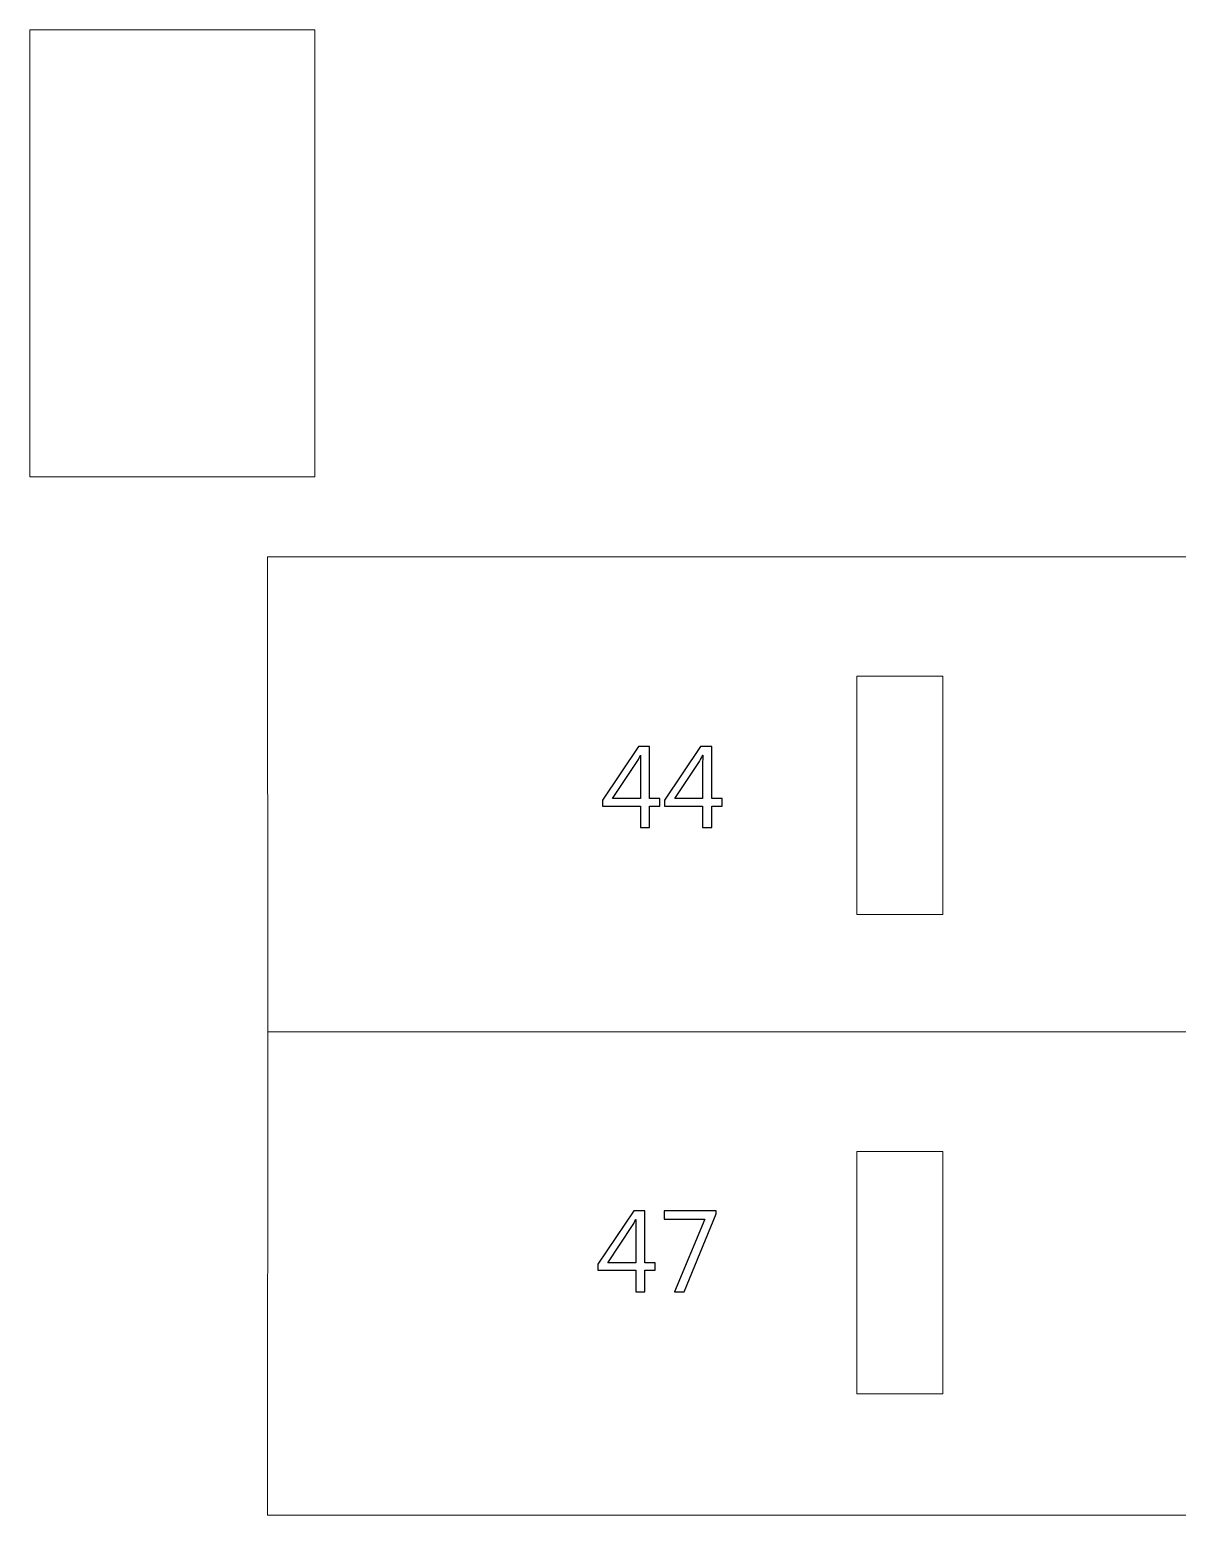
# Model space of a CAD drawing. Header units: centimetres. Extents: x -19.4 to 19.9, y -26.5 to 22.7.
# Drawn here: x -11.27 to -7.06, y -0.95 to 4.5 of the extents above; entities that cross this region are included whole.
import ezdxf

# ---------------------------------------------------------------- set-up
doc = ezdxf.new("R2010")
doc.units = ezdxf.units.CM
doc.header["$MEASUREMENT"] = 0
doc.layers.add('Camada 1', color=7, linetype='Continuous')

msp = doc.modelspace()

# ---------------------------------------------------------------- linework, layer by layer
at = {"layer": 'Camada 1', "color": 7, "lineweight": 9}
for points in [[(-11.26621, 2.85798), (-10.22167, 2.85798), (-10.22167, 4.4954), (-11.26621, 4.4954), (-11.26621, 2.85798)], [(-8.23529, 1.2545), (-7.91997, 1.2545), (-7.91997, 2.12774), (-8.23529, 2.12774), (-8.23529, 1.2545)], [(-8.23529, -0.50132), (-7.91997, -0.50132), (-7.91997, 0.38722), (-8.23529, 0.38722), (-8.23529, -0.50132)]]:
    msp.add_lwpolyline(points, close=True, dxfattribs=at)
for points in [[(-10.39431, 2.56448), (-10.39431, 2.56448), (-1.77243, 2.56448), (-1.77243, 2.56448), (-1.77243, 2.56448), (-1.77243, 2.56448), (-1.45035, 0.82548), (-1.45035, 0.82548), (-1.45035, 0.82548), (-1.45035, 0.82548), (-10.39313, 0.82464), (-10.39313, 0.82464), (-10.39313, 0.82464), (-10.39313, 0.82464), (-10.39431, 2.56448), (-10.39431, 2.56448)], [(-10.39431, -0.94572), (-10.39431, -0.94572), (-1.77243, -0.94572), (-1.77243, -0.94572), (-1.77243, -0.94572), (-1.77243, -0.94572), (-1.45035, 0.82379), (-1.45035, 0.82379), (-1.45035, 0.82379), (-1.45035, 0.82379), (-10.39313, 0.82464), (-10.39313, 0.82464), (-10.39313, 0.82464), (-10.39313, 0.82464), (-10.39431, -0.94572), (-10.39431, -0.94572)]]:
    msp.add_open_spline(points, degree=3, knots=[0, 0, 0, 0, 0.2, 0.2, 0.2, 0.2, 0.4, 0.4, 0.4, 0.4, 0.6, 0.6, 0.6, 0.6, 1, 1, 1, 1], dxfattribs=at)
at = {"layer": 'Camada 1', "color": 7}
for points, knots in [([(-8.95686, 1.65194), (-8.95686, 1.65194), (-8.99496, 1.65194), (-8.99496, 1.65194), (-8.99496, 1.65194), (-8.99496, 1.65194), (-8.99496, 1.5732), (-8.99496, 1.5732), (-8.99496, 1.5732), (-8.99496, 1.5732), (-9.02841, 1.5732), (-9.02841, 1.5732), (-9.02841, 1.5732), (-9.02841, 1.5732), (-9.02841, 1.65194), (-9.02841, 1.65194), (-9.02841, 1.65194), (-9.02841, 1.65194), (-9.16769, 1.65194), (-9.16769, 1.65194), (-9.16769, 1.65194), (-9.16769, 1.65194), (-9.16769, 1.6741), (-9.16769, 1.6741), (-9.16769, 1.6741), (-9.16769, 1.6741), (-9.03582, 1.86954), (-9.03582, 1.86954), (-9.03582, 1.86954), (-9.03582, 1.86954), (-8.99496, 1.86954), (-8.99496, 1.86954), (-8.99496, 1.86954), (-8.99496, 1.86954), (-8.99496, 1.67946), (-8.99496, 1.67946), (-8.99496, 1.67946), (-8.99496, 1.67946), (-8.95686, 1.67946), (-8.95686, 1.67946), (-8.95686, 1.67946), (-8.95686, 1.67946), (-8.95686, 1.65194), (-8.95686, 1.65194)], [0, 0, 0, 0, 0.0833333, 0.0833333, 0.0833333, 0.0833333, 0.1666667, 0.1666667, 0.1666667, 0.1666667, 0.25, 0.25, 0.25, 0.25, 0.3333333, 0.3333333, 0.3333333, 0.3333333, 0.4166667, 0.4166667, 0.4166667, 0.4166667, 0.5, 0.5, 0.5, 0.5, 0.5833333, 0.5833333, 0.5833333, 0.5833333, 0.6666667, 0.6666667, 0.6666667, 0.6666667, 0.75, 0.75, 0.75, 0.75, 0.8333333, 0.8333333, 0.8333333, 0.8333333, 1, 1, 1, 1]), ([(-8.72868, 1.65194), (-8.72868, 1.65194), (-8.76678, 1.65194), (-8.76678, 1.65194), (-8.76678, 1.65194), (-8.76678, 1.65194), (-8.76678, 1.5732), (-8.76678, 1.5732), (-8.76678, 1.5732), (-8.76678, 1.5732), (-8.80023, 1.5732), (-8.80023, 1.5732), (-8.80023, 1.5732), (-8.80023, 1.5732), (-8.80023, 1.65194), (-8.80023, 1.65194), (-8.80023, 1.65194), (-8.80023, 1.65194), (-8.93951, 1.65194), (-8.93951, 1.65194), (-8.93951, 1.65194), (-8.93951, 1.65194), (-8.93951, 1.6741), (-8.93951, 1.6741), (-8.93951, 1.6741), (-8.93951, 1.6741), (-8.80764, 1.86954), (-8.80764, 1.86954), (-8.80764, 1.86954), (-8.80764, 1.86954), (-8.76678, 1.86954), (-8.76678, 1.86954), (-8.76678, 1.86954), (-8.76678, 1.86954), (-8.76678, 1.67946), (-8.76678, 1.67946), (-8.76678, 1.67946), (-8.76678, 1.67946), (-8.72868, 1.67946), (-8.72868, 1.67946), (-8.72868, 1.67946), (-8.72868, 1.67946), (-8.72868, 1.65194), (-8.72868, 1.65194)], [0, 0, 0, 0, 0.0833333, 0.0833333, 0.0833333, 0.0833333, 0.1666667, 0.1666667, 0.1666667, 0.1666667, 0.25, 0.25, 0.25, 0.25, 0.3333333, 0.3333333, 0.3333333, 0.3333333, 0.4166667, 0.4166667, 0.4166667, 0.4166667, 0.5, 0.5, 0.5, 0.5, 0.5833333, 0.5833333, 0.5833333, 0.5833333, 0.6666667, 0.6666667, 0.6666667, 0.6666667, 0.75, 0.75, 0.75, 0.75, 0.8333333, 0.8333333, 0.8333333, 0.8333333, 1, 1, 1, 1]), ([(-9.02841, 1.67946), (-9.02841, 1.67946), (-9.02841, 1.80752), (-9.02841, 1.80752), (-9.02841, 1.80752), (-9.02841, 1.81662), (-9.02813, 1.82685), (-9.02756, 1.83814), (-9.02756, 1.83814), (-9.02756, 1.83814), (-9.02841, 1.83814), (-9.02841, 1.83814), (-9.02841, 1.83814), (-9.03031, 1.83313), (-9.03412, 1.82558), (-9.03977, 1.81542), (-9.03977, 1.81542), (-9.03977, 1.81542), (-9.13093, 1.67946), (-9.13093, 1.67946), (-9.13093, 1.67946), (-9.13093, 1.67946), (-9.02841, 1.67946), (-9.02841, 1.67946)], [0, 0, 0, 0, 0.1428571, 0.1428571, 0.1428571, 0.1428572, 0.2857143, 0.2857143, 0.2857143, 0.2857143, 0.4285714, 0.4285714, 0.4285714, 0.4285714, 0.5714286, 0.5714286, 0.5714286, 0.5714286, 0.7142857, 0.7142857, 0.7142857, 0.7142857, 1, 1, 1, 1]), ([(-8.80023, 1.67946), (-8.80023, 1.67946), (-8.80023, 1.80752), (-8.80023, 1.80752), (-8.80023, 1.80752), (-8.80023, 1.81662), (-8.79995, 1.82685), (-8.79938, 1.83814), (-8.79938, 1.83814), (-8.79938, 1.83814), (-8.80023, 1.83814), (-8.80023, 1.83814), (-8.80023, 1.83814), (-8.80213, 1.83313), (-8.80594, 1.82558), (-8.81159, 1.81542), (-8.81159, 1.81542), (-8.81159, 1.81542), (-8.90275, 1.67946), (-8.90275, 1.67946), (-8.90275, 1.67946), (-8.90275, 1.67946), (-8.80023, 1.67946), (-8.80023, 1.67946)], [0, 0, 0, 0, 0.1428571, 0.1428571, 0.1428571, 0.1428572, 0.2857143, 0.2857143, 0.2857143, 0.2857143, 0.4285714, 0.4285714, 0.4285714, 0.4285714, 0.5714286, 0.5714286, 0.5714286, 0.5714286, 0.7142857, 0.7142857, 0.7142857, 0.7142857, 1, 1, 1, 1]), ([(-8.97386, -0.04806), (-8.97386, -0.04806), (-9.01196, -0.04806), (-9.01196, -0.04806), (-9.01196, -0.04806), (-9.01196, -0.04806), (-9.01196, -0.1268), (-9.01196, -0.1268), (-9.01196, -0.1268), (-9.01196, -0.1268), (-9.04541, -0.1268), (-9.04541, -0.1268), (-9.04541, -0.1268), (-9.04541, -0.1268), (-9.04541, -0.04806), (-9.04541, -0.04806), (-9.04541, -0.04806), (-9.04541, -0.04806), (-9.18469, -0.04806), (-9.18469, -0.04806), (-9.18469, -0.04806), (-9.18469, -0.04806), (-9.18469, -0.0259), (-9.18469, -0.0259), (-9.18469, -0.0259), (-9.18469, -0.0259), (-9.05282, 0.16954), (-9.05282, 0.16954), (-9.05282, 0.16954), (-9.05282, 0.16954), (-9.01196, 0.16954), (-9.01196, 0.16954), (-9.01196, 0.16954), (-9.01196, 0.16954), (-9.01196, -0.02054), (-9.01196, -0.02054), (-9.01196, -0.02054), (-9.01196, -0.02054), (-8.97386, -0.02054), (-8.97386, -0.02054), (-8.97386, -0.02054), (-8.97386, -0.02054), (-8.97386, -0.04806), (-8.97386, -0.04806)], [0, 0, 0, 0, 0.0833333, 0.0833333, 0.0833333, 0.0833333, 0.1666667, 0.1666667, 0.1666667, 0.1666667, 0.25, 0.25, 0.25, 0.25, 0.3333333, 0.3333333, 0.3333333, 0.3333333, 0.4166667, 0.4166667, 0.4166667, 0.4166667, 0.5, 0.5, 0.5, 0.5, 0.5833333, 0.5833333, 0.5833333, 0.5833333, 0.6666667, 0.6666667, 0.6666667, 0.6666667, 0.75, 0.75, 0.75, 0.75, 0.8333333, 0.8333333, 0.8333333, 0.8333333, 1, 1, 1, 1]), ([(-8.75076, 0.15888), (-8.75076, 0.15888), (-8.86803, -0.1268), (-8.86803, -0.1268), (-8.86803, -0.1268), (-8.86803, -0.1268), (-8.90317, -0.1268), (-8.90317, -0.1268), (-8.90317, -0.1268), (-8.90317, -0.1268), (-8.79225, 0.13906), (-8.79225, 0.13906), (-8.79225, 0.13906), (-8.79225, 0.13906), (-8.94169, 0.13906), (-8.94169, 0.13906), (-8.94169, 0.13906), (-8.94169, 0.13906), (-8.94169, 0.16954), (-8.94169, 0.16954), (-8.94169, 0.16954), (-8.94169, 0.16954), (-8.75076, 0.16954), (-8.75076, 0.16954), (-8.75076, 0.16954), (-8.75076, 0.16954), (-8.75076, 0.15888), (-8.75076, 0.15888)], [0, 0, 0, 0, 0.125, 0.125, 0.125, 0.125, 0.25, 0.25, 0.25, 0.25, 0.375, 0.375, 0.375, 0.375, 0.5, 0.5, 0.5, 0.5, 0.625, 0.625, 0.625, 0.625, 0.75, 0.75, 0.75, 0.75, 1, 1, 1, 1]), ([(-9.04541, -0.02054), (-9.04541, -0.02054), (-9.04541, 0.10752), (-9.04541, 0.10752), (-9.04541, 0.10752), (-9.04541, 0.11662), (-9.04513, 0.12685), (-9.04456, 0.13814), (-9.04456, 0.13814), (-9.04456, 0.13814), (-9.04541, 0.13814), (-9.04541, 0.13814), (-9.04541, 0.13814), (-9.04731, 0.13313), (-9.05112, 0.12558), (-9.05677, 0.11542), (-9.05677, 0.11542), (-9.05677, 0.11542), (-9.14793, -0.02054), (-9.14793, -0.02054), (-9.14793, -0.02054), (-9.14793, -0.02054), (-9.04541, -0.02054), (-9.04541, -0.02054)], [0, 0, 0, 0, 0.1428571, 0.1428571, 0.1428571, 0.1428572, 0.2857143, 0.2857143, 0.2857143, 0.2857143, 0.4285714, 0.4285714, 0.4285714, 0.4285714, 0.5714286, 0.5714286, 0.5714286, 0.5714286, 0.7142857, 0.7142857, 0.7142857, 0.7142857, 1, 1, 1, 1])]:
    msp.add_open_spline(points, degree=3, knots=knots, dxfattribs=at)
at = {"layer": 'Camada 1', "color": 250, "lineweight": 9}
for points, knots in [([(-8.95686, 1.65194), (-8.95686, 1.65194), (-8.99496, 1.65194), (-8.99496, 1.65194), (-8.99496, 1.65194), (-8.99496, 1.65194), (-8.99496, 1.5732), (-8.99496, 1.5732), (-8.99496, 1.5732), (-8.99496, 1.5732), (-9.02841, 1.5732), (-9.02841, 1.5732), (-9.02841, 1.5732), (-9.02841, 1.5732), (-9.02841, 1.65194), (-9.02841, 1.65194), (-9.02841, 1.65194), (-9.02841, 1.65194), (-9.16769, 1.65194), (-9.16769, 1.65194), (-9.16769, 1.65194), (-9.16769, 1.65194), (-9.16769, 1.6741), (-9.16769, 1.6741), (-9.16769, 1.6741), (-9.16769, 1.6741), (-9.03582, 1.86954), (-9.03582, 1.86954), (-9.03582, 1.86954), (-9.03582, 1.86954), (-8.99496, 1.86954), (-8.99496, 1.86954), (-8.99496, 1.86954), (-8.99496, 1.86954), (-8.99496, 1.67946), (-8.99496, 1.67946), (-8.99496, 1.67946), (-8.99496, 1.67946), (-8.95686, 1.67946), (-8.95686, 1.67946), (-8.95686, 1.67946), (-8.95686, 1.67946), (-8.95686, 1.65194), (-8.95686, 1.65194)], [0, 0, 0, 0, 0.0833333, 0.0833333, 0.0833333, 0.0833333, 0.1666667, 0.1666667, 0.1666667, 0.1666667, 0.25, 0.25, 0.25, 0.25, 0.3333333, 0.3333333, 0.3333333, 0.3333333, 0.4166667, 0.4166667, 0.4166667, 0.4166667, 0.5, 0.5, 0.5, 0.5, 0.5833333, 0.5833333, 0.5833333, 0.5833333, 0.6666667, 0.6666667, 0.6666667, 0.6666667, 0.75, 0.75, 0.75, 0.75, 0.8333333, 0.8333333, 0.8333333, 0.8333333, 1, 1, 1, 1]), ([(-8.72868, 1.65194), (-8.72868, 1.65194), (-8.76678, 1.65194), (-8.76678, 1.65194), (-8.76678, 1.65194), (-8.76678, 1.65194), (-8.76678, 1.5732), (-8.76678, 1.5732), (-8.76678, 1.5732), (-8.76678, 1.5732), (-8.80023, 1.5732), (-8.80023, 1.5732), (-8.80023, 1.5732), (-8.80023, 1.5732), (-8.80023, 1.65194), (-8.80023, 1.65194), (-8.80023, 1.65194), (-8.80023, 1.65194), (-8.93951, 1.65194), (-8.93951, 1.65194), (-8.93951, 1.65194), (-8.93951, 1.65194), (-8.93951, 1.6741), (-8.93951, 1.6741), (-8.93951, 1.6741), (-8.93951, 1.6741), (-8.80764, 1.86954), (-8.80764, 1.86954), (-8.80764, 1.86954), (-8.80764, 1.86954), (-8.76678, 1.86954), (-8.76678, 1.86954), (-8.76678, 1.86954), (-8.76678, 1.86954), (-8.76678, 1.67946), (-8.76678, 1.67946), (-8.76678, 1.67946), (-8.76678, 1.67946), (-8.72868, 1.67946), (-8.72868, 1.67946), (-8.72868, 1.67946), (-8.72868, 1.67946), (-8.72868, 1.65194), (-8.72868, 1.65194)], [0, 0, 0, 0, 0.0833333, 0.0833333, 0.0833333, 0.0833333, 0.1666667, 0.1666667, 0.1666667, 0.1666667, 0.25, 0.25, 0.25, 0.25, 0.3333333, 0.3333333, 0.3333333, 0.3333333, 0.4166667, 0.4166667, 0.4166667, 0.4166667, 0.5, 0.5, 0.5, 0.5, 0.5833333, 0.5833333, 0.5833333, 0.5833333, 0.6666667, 0.6666667, 0.6666667, 0.6666667, 0.75, 0.75, 0.75, 0.75, 0.8333333, 0.8333333, 0.8333333, 0.8333333, 1, 1, 1, 1]), ([(-9.02841, 1.67946), (-9.02841, 1.67946), (-9.02841, 1.80752), (-9.02841, 1.80752), (-9.02841, 1.80752), (-9.02841, 1.81662), (-9.02813, 1.82685), (-9.02756, 1.83814), (-9.02756, 1.83814), (-9.02756, 1.83814), (-9.02841, 1.83814), (-9.02841, 1.83814), (-9.02841, 1.83814), (-9.03031, 1.83313), (-9.03412, 1.82558), (-9.03977, 1.81542), (-9.03977, 1.81542), (-9.03977, 1.81542), (-9.13093, 1.67946), (-9.13093, 1.67946), (-9.13093, 1.67946), (-9.13093, 1.67946), (-9.02841, 1.67946), (-9.02841, 1.67946)], [0, 0, 0, 0, 0.1428571, 0.1428571, 0.1428571, 0.1428572, 0.2857143, 0.2857143, 0.2857143, 0.2857143, 0.4285714, 0.4285714, 0.4285714, 0.4285714, 0.5714286, 0.5714286, 0.5714286, 0.5714286, 0.7142857, 0.7142857, 0.7142857, 0.7142857, 1, 1, 1, 1]), ([(-8.80023, 1.67946), (-8.80023, 1.67946), (-8.80023, 1.80752), (-8.80023, 1.80752), (-8.80023, 1.80752), (-8.80023, 1.81662), (-8.79995, 1.82685), (-8.79938, 1.83814), (-8.79938, 1.83814), (-8.79938, 1.83814), (-8.80023, 1.83814), (-8.80023, 1.83814), (-8.80023, 1.83814), (-8.80213, 1.83313), (-8.80594, 1.82558), (-8.81159, 1.81542), (-8.81159, 1.81542), (-8.81159, 1.81542), (-8.90275, 1.67946), (-8.90275, 1.67946), (-8.90275, 1.67946), (-8.90275, 1.67946), (-8.80023, 1.67946), (-8.80023, 1.67946)], [0, 0, 0, 0, 0.1428571, 0.1428571, 0.1428571, 0.1428572, 0.2857143, 0.2857143, 0.2857143, 0.2857143, 0.4285714, 0.4285714, 0.4285714, 0.4285714, 0.5714286, 0.5714286, 0.5714286, 0.5714286, 0.7142857, 0.7142857, 0.7142857, 0.7142857, 1, 1, 1, 1]), ([(-8.97386, -0.04806), (-8.97386, -0.04806), (-9.01196, -0.04806), (-9.01196, -0.04806), (-9.01196, -0.04806), (-9.01196, -0.04806), (-9.01196, -0.1268), (-9.01196, -0.1268), (-9.01196, -0.1268), (-9.01196, -0.1268), (-9.04541, -0.1268), (-9.04541, -0.1268), (-9.04541, -0.1268), (-9.04541, -0.1268), (-9.04541, -0.04806), (-9.04541, -0.04806), (-9.04541, -0.04806), (-9.04541, -0.04806), (-9.18469, -0.04806), (-9.18469, -0.04806), (-9.18469, -0.04806), (-9.18469, -0.04806), (-9.18469, -0.0259), (-9.18469, -0.0259), (-9.18469, -0.0259), (-9.18469, -0.0259), (-9.05282, 0.16954), (-9.05282, 0.16954), (-9.05282, 0.16954), (-9.05282, 0.16954), (-9.01196, 0.16954), (-9.01196, 0.16954), (-9.01196, 0.16954), (-9.01196, 0.16954), (-9.01196, -0.02054), (-9.01196, -0.02054), (-9.01196, -0.02054), (-9.01196, -0.02054), (-8.97386, -0.02054), (-8.97386, -0.02054), (-8.97386, -0.02054), (-8.97386, -0.02054), (-8.97386, -0.04806), (-8.97386, -0.04806)], [0, 0, 0, 0, 0.0833333, 0.0833333, 0.0833333, 0.0833333, 0.1666667, 0.1666667, 0.1666667, 0.1666667, 0.25, 0.25, 0.25, 0.25, 0.3333333, 0.3333333, 0.3333333, 0.3333333, 0.4166667, 0.4166667, 0.4166667, 0.4166667, 0.5, 0.5, 0.5, 0.5, 0.5833333, 0.5833333, 0.5833333, 0.5833333, 0.6666667, 0.6666667, 0.6666667, 0.6666667, 0.75, 0.75, 0.75, 0.75, 0.8333333, 0.8333333, 0.8333333, 0.8333333, 1, 1, 1, 1]), ([(-8.75076, 0.15888), (-8.75076, 0.15888), (-8.86803, -0.1268), (-8.86803, -0.1268), (-8.86803, -0.1268), (-8.86803, -0.1268), (-8.90317, -0.1268), (-8.90317, -0.1268), (-8.90317, -0.1268), (-8.90317, -0.1268), (-8.79225, 0.13906), (-8.79225, 0.13906), (-8.79225, 0.13906), (-8.79225, 0.13906), (-8.94169, 0.13906), (-8.94169, 0.13906), (-8.94169, 0.13906), (-8.94169, 0.13906), (-8.94169, 0.16954), (-8.94169, 0.16954), (-8.94169, 0.16954), (-8.94169, 0.16954), (-8.75076, 0.16954), (-8.75076, 0.16954), (-8.75076, 0.16954), (-8.75076, 0.16954), (-8.75076, 0.15888), (-8.75076, 0.15888)], [0, 0, 0, 0, 0.125, 0.125, 0.125, 0.125, 0.25, 0.25, 0.25, 0.25, 0.375, 0.375, 0.375, 0.375, 0.5, 0.5, 0.5, 0.5, 0.625, 0.625, 0.625, 0.625, 0.75, 0.75, 0.75, 0.75, 1, 1, 1, 1]), ([(-9.04541, -0.02054), (-9.04541, -0.02054), (-9.04541, 0.10752), (-9.04541, 0.10752), (-9.04541, 0.10752), (-9.04541, 0.11662), (-9.04513, 0.12685), (-9.04456, 0.13814), (-9.04456, 0.13814), (-9.04456, 0.13814), (-9.04541, 0.13814), (-9.04541, 0.13814), (-9.04541, 0.13814), (-9.04731, 0.13313), (-9.05112, 0.12558), (-9.05677, 0.11542), (-9.05677, 0.11542), (-9.05677, 0.11542), (-9.14793, -0.02054), (-9.14793, -0.02054), (-9.14793, -0.02054), (-9.14793, -0.02054), (-9.04541, -0.02054), (-9.04541, -0.02054)], [0, 0, 0, 0, 0.1428571, 0.1428571, 0.1428571, 0.1428572, 0.2857143, 0.2857143, 0.2857143, 0.2857143, 0.4285714, 0.4285714, 0.4285714, 0.4285714, 0.5714286, 0.5714286, 0.5714286, 0.5714286, 0.7142857, 0.7142857, 0.7142857, 0.7142857, 1, 1, 1, 1])]:
    msp.add_open_spline(points, degree=3, knots=knots, dxfattribs=at)

doc.saveas('drawing.dxf')
